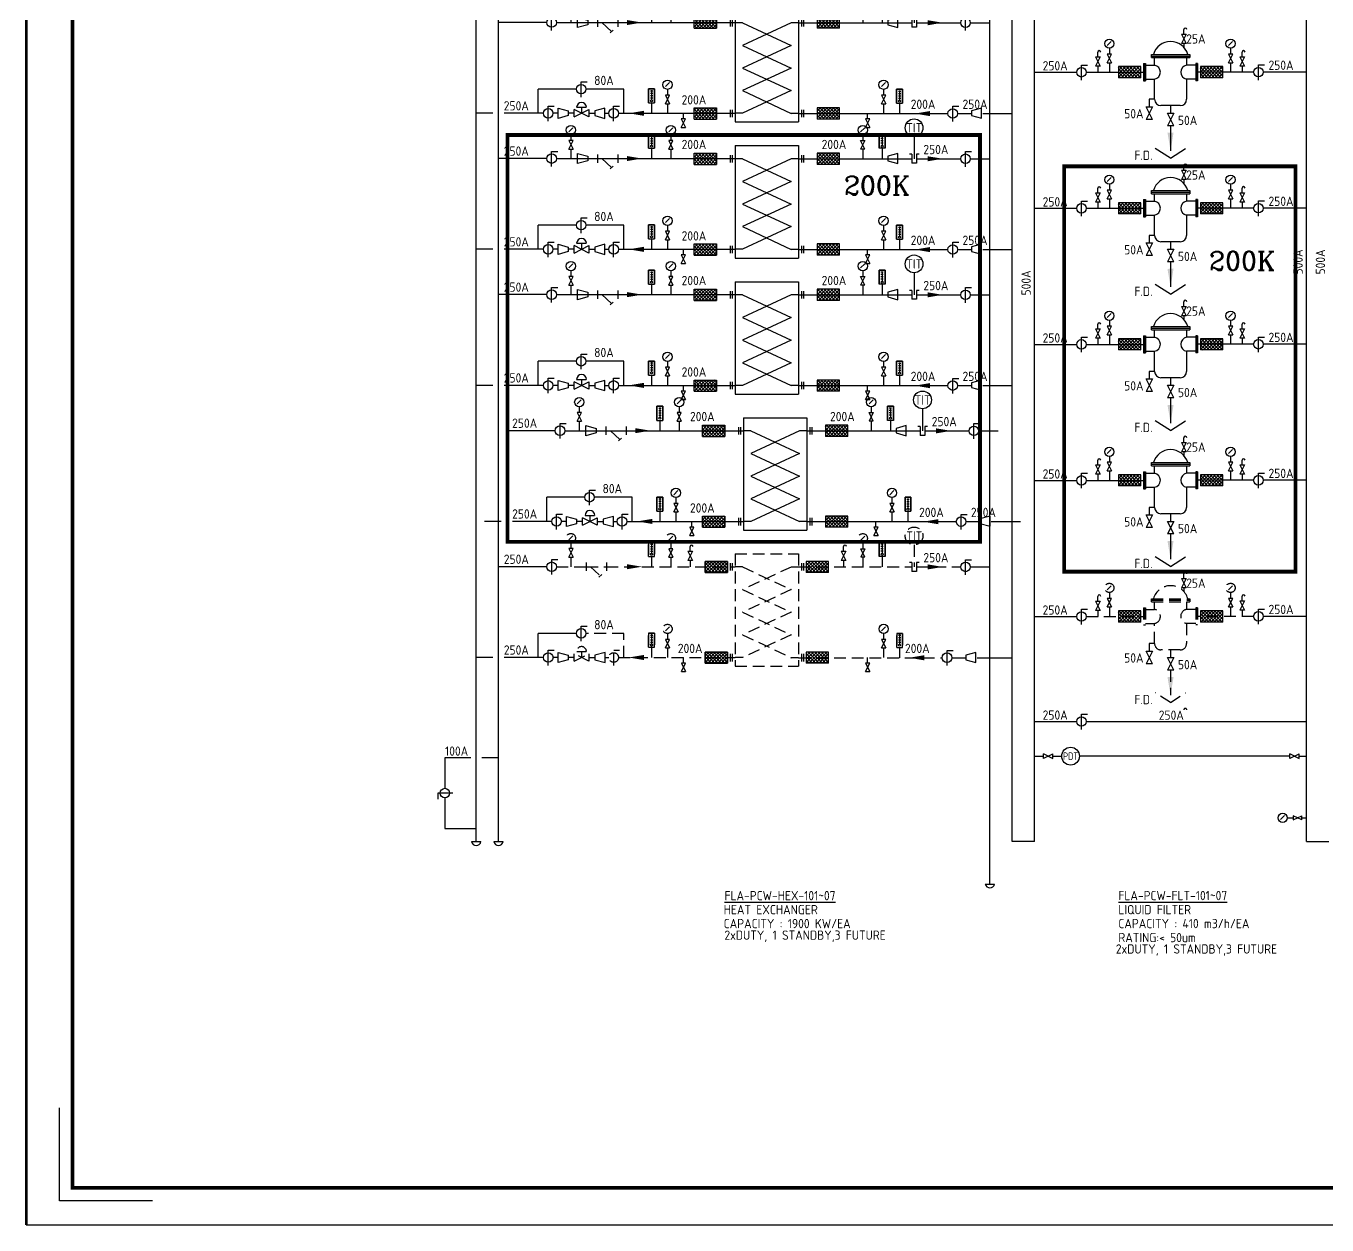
# Paper-space layout '00' of a CAD drawing. Header units: millimetres. Extents: x 22 to 862, y -5 to 589.
# Drawn here: x 21.5 to 371, y -5 to 317.1 of the extents above; entities that cross this region are included whole.
import ezdxf
from ezdxf.enums import TextEntityAlignment as Align

# ---------------------------------------------------------------- set-up
doc = ezdxf.new("R2010")
doc.units = ezdxf.units.MM
doc.header["$LTSCALE"] = 0.5
doc.linetypes.add('HIDDEN', pattern=[9.525, 6.35, -3.175])
doc.linetypes.add('PHANTOM', pattern=[2.5, 1.25, -0.25, 0.25, -0.25, 0.25, -0.25])
for name, color, linetype in [('FALTTR$0$A3', 7, 'Continuous'), ('U-CDA-EQ-P2', 9, 'Continuous'), ('U-CHW-R-PIPE', 202, 'Continuous'), ('U-CHW-S-PIPE', 152, 'Continuous'), ('U-EQPM', 22, 'Continuous'), ('U-EQPM-FUTURE', 8, 'HIDDEN'), ('U-EQPM-TXT', 4, 'Continuous'), ('U-PCW-PIPE-R', 211, 'Continuous'), ('U-PCW-PIPE-S', 132, 'Continuous'), ('U-PCW-TXT', 3, 'Continuous'), ('U-PCW-VALVE', 2, 'Continuous'), ('U-TITL-01', 1, 'Continuous')]:
    doc.layers.add(name, color=color, linetype=linetype)
doc.layers.add('FALTTR$0$G-ANNO-TTLB', color=7, linetype='Continuous', lineweight=70)
doc.styles.add('AA-TXT', font='isocp.shx', dxfattribs={"bigfont": 'chineset.shx'})
doc.styles.add('STDTEXT', font='complex.shx', dxfattribs={"bigfont": 'chineset.shx'})
pattern_1 = [(45, (-280.79, -237.737), (-22.4506, 22.4506), []), (135, (-280.79, -237.737), (-22.4506, -22.4506), [])]

# ---------------------------------------------------------------- blocks, each defined once
blk = doc.blocks.new('MA20D1')
at = {"linetype": 'ByBlock'}
for p, q in [((-0.5, -0.25), (-0.5, 0.25)), ((-0.5, -0.25), (0.5, 0.25)), ((0.5, -0.25), (-0.5, 0.25)), ((0.5, 0.25), (0.5, -0.25))]:
    blk.add_line(p, q, dxfattribs=at)
blk = doc.blocks.new('*U10')
for p, q in [((-25, -100), (-25, 100)), ((25, -100), (25, 100))]:
    blk.add_line(p, q)
blk = doc.blocks.new('*U9')
h = blk.add_hatch()
h.set_pattern_fill('ANSI37', color=256, scale=10, style=0)
h.paths.add_polyline_path([(-150, 75), (150, 75), (150, -75), (-150, -75)])
for p, q in [((-150, 75), (150, 75)), ((150, -75), (150, 75)), ((-150, -75), (150, -75))]:
    blk.add_line(p, q)
blk.add_lwpolyline([(-150, 75), (-150, -75)])
blk = doc.blocks.new('HX')
at = {"layer": 'U-CHW-R-PIPE'}
for p, q in [((26.9, 6.49), (16.66, 6.49)), ((16.66, 0), (16.66, 6.49)), ((39.63, 6.49), (29.47, 6.49)), ((39.63, 0), (39.63, 6.49)), ((4.48, 0), (0, 0)), ((18.05, 0), (7.48, 0)), ((21.97, 0), (20.61, 0)), ((26.3, 0), (24.69, 0)), ((30.25, 0), (31.86, 0)), ((34.58, 0), (35.62, 0)), ((38.19, 0), (69.52, 0))]:
    blk.add_line(p, q, dxfattribs=at)
blk.add_solid([(45.04, -0.68), (45.04, 0.68), (40.96, 0)], dxfattribs=at)
at = {"layer": 'U-CHW-S-PIPE'}
for p, q in [((18.97, 24.38), (5.99, 24.38)), ((21.54, 24.38), (32.59, 24.38)), ((38.02, 24.38), (69.52, 24.38))]:
    blk.add_line(p, q, dxfattribs=at)
blk.add_solid([(40.45, 23.7), (40.45, 25.06), (44.52, 24.38)], dxfattribs=at)
at = {"layer": 'U-EQPM'}
for p, q in [((69.52, 27.86), (69.52, -2.33)), ((69.52, 27.86), (86.58, 27.86)), ((86.58, 27.86), (86.58, -2.33)), ((71.48, 24.32), (69.52, 24.32)), ((71.48, 24.32), (84.61, 18.24)), ((84.61, 24.31), (71.48, 18.24)), ((86.58, 24.31), (84.61, 24.31)), ((84.61, 18.24), (71.48, 12.16)), ((71.48, 18.24), (84.61, 12.16)), ((84.61, 12.16), (71.48, 6.09)), ((71.48, 12.16), (84.61, 6.09)), ((84.61, 6.09), (71.48, 0)), ((71.48, 6.09), (84.61, -0.05)), ((71.48, 0), (69.52, 0)), ((69.52, -2.33), (86.58, -2.33)), ((86.58, -0.05), (84.61, -0.05))]:
    blk.add_line(p, q, dxfattribs=at)
at = {"layer": 'U-PCW-PIPE-R'}
for p, q in [((86.58, -0.05), (126.71, -0.05)), ((129.27, -0.05), (133.05, -0.05)), ((136.05, -0.05), (143.99, -0.05))]:
    blk.add_line(p, q, dxfattribs=at)
blk.add_solid([(121.89, -0.75), (121.89, 0.61), (117.82, -0.07)], dxfattribs=at)
at = {"layer": 'U-PCW-PIPE-S'}
for p, q in [((86.58, 24.33), (116.98, 24.33)), ((118.25, 24.33), (130.15, 24.33)), ((132.72, 24.33), (137.99, 24.33))]:
    blk.add_line(p, q, dxfattribs=at)
blk.add_solid([(121.26, 23.65), (121.26, 25), (125.33, 24.33)], dxfattribs=at)
at = {"layer": 'U-PCW-VALVE'}
for p, q in [((24.84, 31.57), (25.92, 32.65)), ((51.69, 31.55), (52.77, 32.63)), ((103.26, 31.55), (104.34, 32.63)), ((25.42, 30.81), (25.42, 29.24)), ((46.76, 30.41), (47.39, 30.41)), ((46.76, 30.41), (47.39, 30.41)), ((46.76, 29.78), (47.39, 29.78)), ((46.76, 29.78), (47.39, 29.78)), ((46.76, 29.16), (47.39, 29.16)), ((46.76, 29.16), (47.39, 29.16)), ((46.76, 28.53), (47.39, 28.53)), ((46.76, 28.53), (47.39, 28.53)), ((47.07, 30.59), (47.07, 28)), ((47.07, 30.59), (47.07, 28)), ((52.26, 30.79), (52.26, 29.22)), ((103.83, 30.79), (103.83, 29.22)), ((109.34, 30.41), (108.71, 30.41)), ((109.34, 30.41), (108.71, 30.41)), ((109.34, 29.78), (108.71, 29.78)), ((109.34, 29.78), (108.71, 29.78)), ((109.34, 29.16), (108.71, 29.16)), ((109.34, 29.16), (108.71, 29.16)), ((109.34, 28.53), (108.71, 28.53)), ((109.34, 28.53), (108.71, 28.53)), ((109.02, 30.59), (109.02, 28)), ((109.02, 30.59), (109.02, 28)), ((117.62, 30.25), (117.62, 24.33)), ((25.42, 26.94), (25.42, 24.38)), ((32.59, 25.49), (32.59, 23.27)), ((38.02, 25.49), (38.02, 23.27)), ((46.29, 27.15), (47.86, 27.15)), ((46.29, 27.15), (47.86, 27.15)), ((47.07, 27.15), (47.07, 24.36)), ((47.07, 27.15), (47.07, 24.36)), ((52.26, 26.92), (52.26, 24.36)), ((103.83, 26.92), (103.83, 24.36)), ((109.81, 27.15), (108.24, 27.15)), ((109.81, 27.15), (108.24, 27.15)), ((109.02, 27.15), (109.02, 24.36)), ((109.02, 27.15), (109.02, 24.36)), ((116.98, 25.53), (116.34, 25.53)), ((116.98, 25.53), (116.98, 23.12)), ((118.25, 25.53), (118.25, 23.12)), ((118.94, 25.53), (118.25, 25.53)), ((32.59, 24.38), (38.02, 24.38)), ((33.77, 24.38), (36.36, 21.98)), ((36.75, 22.34), (35.96, 21.61)), ((118.25, 23.12), (116.98, 23.12)), ((50.79, 7.19), (51.87, 8.27)), ((108.85, 7.19), (109.93, 8.27)), ((46.76, 6.04), (47.39, 6.04)), ((46.76, 6.04), (47.39, 6.04)), ((46.76, 5.41), (47.39, 5.41)), ((46.76, 5.41), (47.39, 5.41)), ((46.76, 4.78), (47.39, 4.78)), ((46.76, 4.78), (47.39, 4.78)), ((46.76, 4.16), (47.39, 4.16)), ((46.76, 4.16), (47.39, 4.16)), ((47.07, 6.22), (47.07, 3.63)), ((47.07, 6.22), (47.07, 3.63)), ((51.37, 6.43), (51.37, 4.86)), ((109.42, 6.43), (109.42, 4.86)), ((113.4, 5.98), (114.03, 5.98)), ((113.4, 5.98), (114.03, 5.98)), ((113.4, 5.35), (114.03, 5.35)), ((113.4, 5.35), (114.03, 5.35)), ((113.4, 4.72), (114.03, 4.72)), ((113.4, 4.72), (114.03, 4.72)), ((113.4, 4.09), (114.03, 4.09)), ((113.4, 4.09), (114.03, 4.09)), ((113.72, 6.16), (113.72, 3.57)), ((113.72, 6.16), (113.72, 3.57)), ((30.25, -0.99), (26.3, 0.99)), ((26.3, -0.99), (30.25, 0.99)), ((26.3, -0.99), (26.3, 0.99)), ((26.96, 1.62), (29.55, 1.62)), ((28.27, 1.62), (28.27, 0)), ((30.25, 0.99), (30.25, -0.99)), ((46.29, 2.78), (47.86, 2.78)), ((46.29, 2.78), (47.86, 2.78)), ((47.07, 2.78), (47.07, -0.01)), ((47.07, 2.78), (47.07, -0.01)), ((51.37, 2.56), (51.37, 0)), ((109.42, 2.56), (109.42, 0)), ((112.93, 2.72), (114.5, 2.72)), ((112.93, 2.72), (114.5, 2.72)), ((113.72, 2.72), (113.72, -0.07)), ((113.72, 2.72), (113.72, -0.07)), ((55.66, -1.51), (55.66, 0)), ((105.13, -1.51), (105.13, 0))]:
    blk.add_line(p, q, dxfattribs=at)
for points in [[(46.29, 30.92), (46.29, 27.15), (46.29, 30.92), (47.86, 30.92), (47.86, 27.15), (47.86, 30.92)], [(109.81, 30.92), (109.81, 27.15), (109.81, 30.92), (108.24, 30.92), (108.24, 27.15), (108.24, 30.92)], [(46.29, 6.55), (46.29, 2.78), (46.29, 6.55), (47.86, 6.55), (47.86, 2.78), (47.86, 6.55)], [(112.93, 6.49), (112.93, 2.72), (112.93, 6.49), (114.5, 6.49), (114.5, 2.72), (114.5, 6.49)]]:
    blk.add_lwpolyline(points, close=True, dxfattribs=at)
for points in [[(20.25, 22.25), (20.25, 26.32), (21.87, 26.32)], [(29.94, 25), (29.94, 23.76), (27.22, 23.02), (27.22, 25.74), (29.94, 25)], [(110.56, 25), (110.56, 23.76), (113.28, 23.02), (113.28, 25.74), (110.56, 25)], [(131.43, 22.2), (131.43, 26.27), (133.05, 26.27)], [(28.18, 4.36), (28.18, 8.43), (29.8, 8.43)], [(19.33, -2.13), (19.33, 1.94), (20.94, 1.94)], [(24.69, 0.62), (24.69, -0.62), (21.97, -1.36), (21.97, 1.36), (24.69, 0.62)], [(31.86, 0.62), (31.86, -0.62), (34.58, -1.36), (34.58, 1.36), (31.86, 0.62)], [(36.9, -2.13), (36.9, 1.94), (38.52, 1.94)], [(127.99, -2.18), (127.99, 1.89), (129.61, 1.89)], [(133.05, 0.69), (133.05, -0.56), (135.77, -1.29), (135.77, 1.42), (133.05, 0.69)]]:
    blk.add_lwpolyline(points, dxfattribs=at)
for centre, radius in [((117.62, 32.64), 2.39), ((25.42, 32.05), 1.24), ((52.26, 32.04), 1.24), ((103.83, 32.04), 1.24), ((47.07, 27.72), 0.279), ((47.07, 27.72), 0.279), ((109.02, 27.72), 0.279), ((109.02, 27.72), 0.279), ((20.25, 24.38), 1.28), ((131.43, 24.33), 1.28), ((28.18, 6.49), 1.28), ((51.37, 7.67), 1.24), ((109.42, 7.67), 1.24), ((47.07, 3.35), 0.279), ((47.07, 3.35), 0.279), ((113.72, 3.29), 0.279), ((113.72, 3.29), 0.279), ((19.33, 0), 1.28), ((36.9, 0), 1.28), ((127.99, -0.05), 1.28)]:
    blk.add_circle(centre, radius, dxfattribs=at)
blk.add_arc((28.27, 1.62), 1.31, 0, 180, dxfattribs=at)
for name, p, xscale, yscale, zscale, rotation in [('MA20D1', (25.42, 28.09), -2.298500557093239, 2.298500557093234, 2.298500557093278, 269.9999961757555), ('MA20D1', (52.26, 28.07), -2.298500557093239, 2.298500557093234, 2.298500557093278, 269.9999961757555), ('MA20D1', (103.83, 28.07), 2.298500557093239, 2.298500557093239, 2.298500557093239, 90.00000382424446), ('*U9', (61.52, 24.33), -0.02, 0.02, 0.02, 180), ('*U10', (68.45, 24.33), 0.01, 0.01, 0.01, 180), ('*U10', (87.64, 24.33), 0.01, 0.01, 0.01, 180), ('*U9', (94.57, 24.33), 0.02, 0.02, 0.02, 180), ('MA20D1', (51.37, 3.71), -2.298500557093239, 2.298500557093234, 2.298500557093278, 269.9999961757555), ('MA20D1', (109.42, 3.71), -2.298500557093239, 2.298500557093234, 2.298500557093278, 269.9999961757555), ('*U9', (61.52, -0.05), -0.02, 0.02, 0.02, 180), ('*U10', (68.45, -0.05), 0.01, 0.01, 0.01, 180), ('*U10', (87.64, -0.05), 0.01, 0.01, 0.01, 180), ('*U9', (94.57, -0.05), 0.02, 0.02, 0.02, 180), ('MA20D1', (55.66, -2.66), -2.298500557093239, 2.298500557093234, 2.298500557093278, 269.9999961757555), ('MA20D1', (105.13, -2.66), -2.298500557093239, 2.298500557093234, 2.298500557093278, 269.9999961757555)]:
    blk.add_blockref(name, p, dxfattribs=dict(at, xscale=xscale, yscale=yscale, zscale=zscale, rotation=rotation))
at = {"layer": 'U-PCW-TXT', "style": 'AA-TXT'}
for s, p in [('200A', (58.48, 28.17)), ('200A', (96.1, 28.17)), ('250A', (123.47, 26.81)), ('250A', (10.75, 26.39)), ('80A', (34.3, 8.83)), ('200A', (58.48, 3.61)), ('200A', (120.03, 2.43)), ('250A', (133.99, 2.43)), ('250A', (10.75, 2.01))]:
    blk.add_text(s, height=2.5, dxfattribs=at).set_placement(p, align=Align.MIDDLE)
at = {"layer": 'U-PCW-VALVE', "style": 'AA-TXT'}
blk.add_text('TIT', height=2.5, dxfattribs=at).set_placement((117.66, 32.64), align=Align.MIDDLE)
blk = doc.blocks.new('A$C6C064B95')
at = {"layer": 'U-PCW-VALVE'}
for p, q in [((-0.73, 4.86), (0.73, 4.86)), ((0.73, 4.86), (-0.73, 1.93)), ((-0.73, 4.86), (0.73, 1.93)), ((0, 4.86), (0, 6.32)), ((0.73, 1.93), (-0.73, 1.93)), ((0, 1.93), (0, 0))]:
    blk.add_line(p, q, dxfattribs=at)
blk.add_arc((0.46, 6.32), 0.458, 0, 180, dxfattribs=at)
blk = doc.blocks.new('FILTER')
at = {"layer": 'U-EQPM'}
for p, q in [((-41.68, 4.75), (-31.37, 4.75)), ((-41.68, 3.9), (-41.68, 4.75)), ((-41.68, 4.33), (-31.37, 4.33)), ((-41.68, 3.9), (-31.37, 3.9)), ((-40.83, 1.88), (-40.83, 3.9)), ((-32.23, 3.9), (-32.23, 1.88)), ((-31.37, 4.75), (-31.37, 3.9)), ((-43.79, 2.3), (-43.79, -2.3)), ((-43.79, 2.3), (-43.28, 2.3)), ((-43.53, 2.3), (-43.53, -2.3)), ((-43.28, 2.3), (-43.28, -2.3)), ((-43.28, 1.88), (-40.83, 1.88)), ((-29.78, 1.88), (-32.23, 1.88)), ((-29.78, 2.3), (-29.78, -2.3)), ((-29.26, 2.3), (-29.78, 2.3)), ((-29.52, 2.3), (-29.52, -2.3)), ((-29.26, 2.3), (-29.26, -2.3)), ((-43.79, -2.3), (-43.28, -2.3)), ((-43.28, -1.88), (-40.83, -1.88)), ((-40.83, -7.29), (-40.83, -1.88)), ((-29.78, -1.88), (-32.23, -1.88)), ((-32.23, -1.88), (-32.23, -7.29)), ((-29.26, -2.3), (-29.78, -2.3)), ((-40.83, -7.29), (-42.24, -7.29)), ((-42.24, -7.29), (-42.24, -9.32)), ((-33.94, -9), (-39.12, -9)), ((-36.53, -9), (-36.53, -11.03)), ((-36.53, -14.42), (-36.53, -21.16)), ((-36.59, -23.12), (-40.66, -20.53)), ((-36.59, -23.12), (-32.52, -20.53))]:
    blk.add_line(p, q, dxfattribs=at)
for centre, radius, start, end in [((-36.53, 3.41), 4.82, 16.2356, 163.7644), ((-41.17, 0), 1.91, 280.347, 79.653), ((-31.89, 0), 1.91, 100.347, 259.653), ((-39.12, -7.29), 1.71, 180, 270), ((-33.94, -7.29), 1.71, 270, 0)]:
    blk.add_arc(centre, radius, start, end, dxfattribs=at)
blk.add_solid([(-37.36, -16.29), (-35.73, -16.28), (-36.53, -21.16)], dxfattribs=at)
at = {"layer": 'U-PCW-PIPE-R'}
for p, q in [((-14.21, 0), (-29.26, 0)), ((0, 0), (-11.65, 0)), ((-73.06, -0.03), (-61.76, -0.03)), ((-59.19, -0.03), (-43.79, -0.03))]:
    blk.add_line(p, q, dxfattribs=at)
at = {"layer": 'U-PCW-VALVE'}
for p, q in [((-32.96, 10.18), (-32.96, 11.43)), ((-53.56, 7.16), (-52.48, 8.24)), ((-33.59, 10.18), (-32.33, 10.18)), ((-32.33, 10.18), (-33.59, 7.67)), ((-33.59, 10.18), (-32.33, 7.67)), ((-32.33, 7.67), (-33.59, 7.67)), ((-32.96, 7.67), (-32.96, 6.65)), ((-20.99, 7.16), (-19.91, 8.24)), ((-52.98, 6.4), (-52.98, 4.83)), ((-20.42, 6.4), (-20.42, 4.83)), ((-52.98, 2.53), (-52.98, -0.03)), ((-20.42, 2.53), (-20.42, -0.03))]:
    blk.add_line(p, q, dxfattribs=at)
for points in [[(-60.47, -2.15), (-60.47, 1.91), (-58.86, 1.91)], [(-12.93, -2.13), (-12.93, 1.94), (-11.31, 1.94)]]:
    blk.add_lwpolyline(points, dxfattribs=at)
for centre, radius in [((-52.98, 7.65), 1.24), ((-20.42, 7.65), 1.24), ((-60.47, -0.03), 1.28), ((-12.93, 0), 1.28)]:
    blk.add_circle(centre, radius, dxfattribs=at)
blk.add_arc((-32.57, 11.43), 0.391, 0, 180, dxfattribs=at)
at = {"layer": 'U-EQPM', "xscale": 3.387851999999964, "yscale": 3.387851999999964, "zscale": 3.387851999999964, "rotation": 90.0000038242419}
for p in [(-42.24, -11.01), (-36.53, -12.72)]:
    blk.add_blockref('MA20D1', p, dxfattribs=at)
at = {"layer": 'U-PCW-VALVE'}
for name, p, xscale, yscale, zscale, rotation in [('MA20D1', (-52.98, 3.68), -2.298500557093239, 2.298500557093234, 2.298500557093278, 269.9999961757555), ('MA20D1', (-20.42, 3.68), -2.298500557093239, 2.298500557093234, 2.298500557093278, 269.9999961757555), ('*U9', (-47.56, -0.03), 0.02, 0.02, 0.02, 180), ('*U9', (-25.49, -0.03), 0.02, 0.02, 0.02, 180)]:
    blk.add_blockref(name, p, dxfattribs=dict(at, xscale=xscale, yscale=yscale, zscale=zscale, rotation=rotation))
at = {"layer": 'U-TITL-01', "xscale": 0.8550000000000182, "yscale": 0.8550000000000182, "zscale": 0.8550000000000182}
for p in [(-56.09, -0.03), (-17.31, -0.01)]:
    blk.add_blockref('A$C6C064B95', p, dxfattribs=at)
at = {"layer": 'U-EQPM', "style": 'AA-TXT'}
for p in [(-48.99, -12.42), (-34.55, -14.21)]:
    blk.add_text('50A', height=2.5, dxfattribs=at).set_placement(p)
at = {"layer": 'U-PCW-TXT', "style": 'AA-TXT'}
for s, p in [('25A', (-32.33, 7.67)), ('250A', (-70.9, 0.45)), ('250A', (-10.22, 0.61)), ('F.D.', (-46.25, -23.59))]:
    blk.add_text(s, height=2.5, dxfattribs=at).set_placement(p)
blk = doc.blocks.new('HX-SPARE')
h = blk.add_hatch()
h.set_pattern_fill('ANSI37', color=8, scale=0.2, angle=180, style=0)
h.set_pattern_definition([(225, (-79.52246, 24.3795), (0.44901, -0.44901), []), (315, (-79.52246, 24.3795), (0.44901, 0.44901), [])])
h.paths.add_polyline_path([(-76.52, 22.88), (-82.52, 22.88), (-82.52, 25.88), (-76.52, 25.88)])
h = blk.add_hatch()
h.set_pattern_fill('ANSI37', color=256, scale=10, style=0)
h.set_pattern_definition(pattern_1)
h.paths.add_polyline_path([(-82.52, 22.88), (-76.52, 22.88), (-76.52, 25.88), (-82.52, 25.88)])
h = blk.add_hatch()
h.set_pattern_fill('ANSI37', color=8, scale=0.2, angle=180, style=0)
h.set_pattern_definition([(225, (-52.3657, 24.3795), (0.44901, -0.44901), []), (315, (-52.3657, 24.3795), (0.44901, 0.44901), [])])
h.paths.add_polyline_path([(-49.37, 22.88), (-55.37, 22.88), (-55.37, 25.88), (-49.37, 25.88)])
h = blk.add_hatch()
h.set_pattern_fill('ANSI37', color=8, scale=0.2, angle=180, style=0)
h.set_pattern_definition([(225, (-79.52246, 5e-13), (0.44901, -0.44901), []), (315, (-79.52246, 5e-13), (0.44901, 0.44901), [])])
h.paths.add_polyline_path([(-76.52, -1.5), (-82.52, -1.5), (-82.52, 1.5), (-76.52, 1.5)])
h = blk.add_hatch()
h.set_pattern_fill('ANSI37', color=256, scale=10, style=0)
h.set_pattern_definition(pattern_1)
h.paths.add_polyline_path([(-82.52, -1.5), (-76.52, -1.5), (-76.52, 1.5), (-82.52, 1.5)])
h = blk.add_hatch()
h.set_pattern_fill('ANSI37', color=8, scale=0.2, angle=180, style=0)
h.set_pattern_definition([(225, (-52.3657, 5e-13), (0.44901, -0.44901), []), (315, (-52.3657, 5e-13), (0.44901, 0.44901), [])])
h.paths.add_polyline_path([(-49.37, -1.5), (-55.37, -1.5), (-55.37, 1.5), (-49.37, 1.5)])
at = {"color": 8, "linetype": 'ByBlock'}
for p, q in [((-118, 29.29), (-119.15, 29.29)), ((-119.15, 26.99), (-118, 29.29)), ((-119.15, 29.29), (-118, 26.99)), ((-91.16, 29.27), (-92.3, 29.27)), ((-92.3, 26.97), (-91.16, 29.27)), ((-92.3, 29.27), (-91.16, 26.97)), ((-40.73, 29.27), (-39.58, 29.27)), ((-39.58, 26.97), (-40.73, 29.27)), ((-39.58, 29.27), (-40.73, 26.97)), ((-119.15, 26.99), (-118, 26.99)), ((-92.3, 26.97), (-91.16, 26.97)), ((-39.58, 26.97), (-40.73, 26.97)), ((-92.05, 4.91), (-93.2, 4.91)), ((-93.2, 2.61), (-92.05, 4.91)), ((-93.2, 4.91), (-92.05, 2.61)), ((-33.99, 4.91), (-35.14, 4.91)), ((-35.14, 2.61), (-33.99, 4.91)), ((-35.14, 4.91), (-33.99, 2.61)), ((-93.2, 2.61), (-92.05, 2.61)), ((-35.14, 2.61), (-33.99, 2.61)), ((-87.76, -1.45), (-88.91, -1.45)), ((-88.91, -3.75), (-87.76, -1.45)), ((-88.91, -1.45), (-87.76, -3.75)), ((-38.28, -1.45), (-39.43, -1.45)), ((-39.43, -3.75), (-38.28, -1.45)), ((-39.43, -1.45), (-38.28, -3.75)), ((-88.91, -3.75), (-87.76, -3.75)), ((-39.43, -3.75), (-38.28, -3.75))]:
    blk.add_line(p, q, dxfattribs=at)
at = {"color": 8}
for p, q in [((-76.52, 25.88), (-82.52, 25.88)), ((-82.52, 25.88), (-82.52, 22.88)), ((-82.52, 25.88), (-76.52, 25.88)), ((-76.52, 25.88), (-76.52, 22.88)), ((-75.79, 25.38), (-75.79, 23.38)), ((-75.29, 25.38), (-75.29, 23.38)), ((-56.6, 25.38), (-56.6, 23.38)), ((-56.1, 25.38), (-56.1, 23.38)), ((-49.37, 25.88), (-55.37, 25.88)), ((-55.37, 25.88), (-55.37, 22.88)), ((-76.52, 22.88), (-82.52, 22.88)), ((-82.52, 22.88), (-76.52, 22.88)), ((-49.37, 22.88), (-55.37, 22.88)), ((-76.52, 1.5), (-82.52, 1.5)), ((-82.52, 1.5), (-82.52, -1.5)), ((-82.52, 1.5), (-76.52, 1.5)), ((-76.52, 1.5), (-76.52, -1.5)), ((-75.79, 1), (-75.79, -1)), ((-75.29, 1), (-75.29, -1)), ((-56.6, 1), (-56.6, -1)), ((-56.1, 1), (-56.1, -1)), ((-49.37, 1.5), (-55.37, 1.5)), ((-55.37, 1.5), (-55.37, -1.5)), ((-76.52, -1.5), (-82.52, -1.5)), ((-82.52, -1.5), (-76.52, -1.5)), ((-49.37, -1.5), (-55.37, -1.5))]:
    blk.add_line(p, q, dxfattribs=at)
for points in [[(-82.52, 22.88), (-82.52, 25.88)], [(-76.52, 22.88), (-76.52, 25.88)], [(-49.37, 22.88), (-49.37, 25.88)], [(-82.52, -1.5), (-82.52, 1.5)], [(-76.52, -1.5), (-76.52, 1.5)], [(-49.37, -1.5), (-49.37, 1.5)]]:
    blk.add_lwpolyline(points, dxfattribs=at)
at = {"layer": 'U-CHW-R-PIPE', "color": 8}
for p in [(-117.09, 6.54), (-127.33, 0.05)]:
    blk.add_line(p, (-127.33, 6.54), dxfattribs=at)
at = {"layer": 'U-CHW-R-PIPE'}
for p, q in [((-139.51, 0.05), (-143.99, 0.05)), ((-125.94, 0.05), (-136.51, 0.05))]:
    blk.add_line(p, q, dxfattribs=at)
at = {"layer": 'U-CHW-S-PIPE'}
blk.add_line((-125.02, 24.43), (-138.01, 24.43), dxfattribs=at)
at = {"layer": 'U-EQPM-FUTURE', "color": 15}
for p, q in [((-119.15, 31.62), (-118.07, 32.7)), ((-92.3, 31.6), (-91.23, 32.68)), ((-40.73, 31.6), (-39.65, 32.68)), ((-97.7, 30.97), (-96.13, 30.97)), ((-96.13, 30.97), (-97.7, 30.97))]:
    blk.add_line(p, q, dxfattribs=at)
at = {"layer": 'U-EQPM-FUTURE', "color": 8}
for p, q in [((-118.58, 30.86), (-118.58, 29.29)), ((-97.7, 30.97), (-97.7, 27.2)), ((-97.7, 27.2), (-97.7, 30.97)), ((-97.23, 30.47), (-96.6, 30.47)), ((-97.23, 30.47), (-96.6, 30.47)), ((-97.23, 29.84), (-96.6, 29.84)), ((-97.23, 29.84), (-96.6, 29.84)), ((-97.23, 29.21), (-96.6, 29.21)), ((-97.23, 29.21), (-96.6, 29.21)), ((-97.23, 28.58), (-96.6, 28.58)), ((-97.23, 28.58), (-96.6, 28.58)), ((-96.92, 30.65), (-96.92, 28.06)), ((-96.92, 30.65), (-96.92, 28.06)), ((-96.13, 30.97), (-96.13, 27.2)), ((-96.13, 27.2), (-96.13, 30.97)), ((-91.73, 30.85), (-91.73, 29.27)), ((-26.38, 30.3), (-26.38, 24.38)), ((-118.58, 26.99), (-118.58, 24.43)), ((-114.46, 25.54), (-114.46, 23.32)), ((-109.03, 25.54), (-109.03, 23.32)), ((-97.7, 27.2), (-96.13, 27.2)), ((-97.7, 27.2), (-96.13, 27.2)), ((-96.92, 27.2), (-96.92, 24.41)), ((-96.92, 27.2), (-96.92, 24.41)), ((-91.73, 26.97), (-91.73, 24.41)), ((-74.48, 27.91), (-74.48, -2.28)), ((-74.48, 27.91), (-57.41, 27.91)), ((-57.41, 27.91), (-57.41, -2.28)), ((-27.01, 25.58), (-27.65, 25.58)), ((-27.01, 25.58), (-27.01, 23.18)), ((-25.74, 25.58), (-25.74, 23.18)), ((-25.06, 25.58), (-25.74, 25.58)), ((-122.45, 24.43), (-114.46, 24.43)), ((-114.46, 24.43), (-109.03, 24.43)), ((-113.28, 24.43), (-110.69, 22.03)), ((-110.3, 22.39), (-111.09, 21.66)), ((-109.03, 24.43), (-74.48, 24.43)), ((-72.51, 24.37), (-74.48, 24.37)), ((-72.51, 24.37), (-59.38, 18.29)), ((-59.38, 24.36), (-72.51, 18.29)), ((-57.41, 24.36), (-59.38, 24.36)), ((-57.41, 24.38), (-27.01, 24.38)), ((-25.74, 23.18), (-27.01, 23.18)), ((-25.74, 24.38), (-13.84, 24.38)), ((-59.38, 18.29), (-72.51, 12.22)), ((-72.51, 18.29), (-59.38, 12.22)), ((-59.38, 12.22), (-72.51, 6.15)), ((-72.51, 12.22), (-59.38, 6.15)), ((-93.2, 7.24), (-92.12, 8.32)), ((-104.36, 6.54), (-114.53, 6.54)), ((-104.36, 0.05), (-104.36, 6.54)), ((-97.7, 6.6), (-97.7, 2.83)), ((-97.7, 2.83), (-97.7, 6.6)), ((-97.7, 6.6), (-96.13, 6.6)), ((-96.13, 6.6), (-97.7, 6.6)), ((-97.23, 6.09), (-96.6, 6.09)), ((-97.23, 6.09), (-96.6, 6.09)), ((-97.23, 5.47), (-96.6, 5.47)), ((-97.23, 5.47), (-96.6, 5.47)), ((-97.23, 4.84), (-96.6, 4.84)), ((-97.23, 4.84), (-96.6, 4.84)), ((-97.23, 4.21), (-96.6, 4.21)), ((-97.23, 4.21), (-96.6, 4.21)), ((-96.92, 6.28), (-96.92, 3.69)), ((-96.92, 6.28), (-96.92, 3.69)), ((-96.13, 6.6), (-96.13, 2.83)), ((-96.13, 2.83), (-96.13, 6.6)), ((-92.63, 6.48), (-92.63, 4.91)), ((-59.38, 6.15), (-72.51, 0.06)), ((-72.51, 6.15), (-59.38, 0)), ((-31.06, 6.54), (-31.06, 2.77)), ((-31.06, 2.77), (-31.06, 6.54)), ((-31.06, 6.54), (-29.49, 6.54)), ((-29.49, 6.54), (-31.06, 6.54)), ((-30.59, 6.03), (-29.96, 6.03)), ((-30.59, 6.03), (-29.96, 6.03)), ((-30.59, 5.4), (-29.96, 5.4)), ((-30.59, 5.4), (-29.96, 5.4)), ((-30.59, 4.78), (-29.96, 4.78)), ((-30.59, 4.78), (-29.96, 4.78)), ((-30.59, 4.15), (-29.96, 4.15)), ((-30.59, 4.15), (-29.96, 4.15)), ((-29.49, 6.54), (-29.49, 2.77)), ((-29.49, 2.77), (-29.49, 6.54)), ((-122.02, 0.05), (-123.38, 0.05)), ((-122.02, -1.3), (-122.02, 1.41)), ((-122.02, 1.41), (-119.31, 0.68)), ((-119.31, 0.68), (-119.31, -0.57)), ((-117.7, 0.05), (-119.31, 0.05)), ((-113.74, -0.94), (-117.7, 1.04)), ((-117.7, -0.94), (-113.74, 1.04)), ((-117.7, -0.94), (-117.7, 1.04)), ((-117.03, 1.67), (-114.44, 1.67)), ((-115.72, 1.67), (-115.72, 0.05)), ((-113.74, 1.04), (-113.74, -0.94)), ((-113.74, 0.05), (-112.13, 0.05)), ((-109.41, 1.41), (-112.13, 0.68)), ((-112.13, 0.68), (-112.13, -0.57)), ((-109.41, -1.3), (-109.41, 1.41)), ((-109.41, 0.05), (-108.37, 0.05)), ((-107.09, -2.07), (-107.09, 1.99)), ((-107.09, 1.99), (-105.48, 1.99)), ((-105.81, 0.05), (-74.48, 0.05)), ((-97.7, 2.83), (-96.13, 2.83)), ((-97.7, 2.83), (-96.13, 2.83)), ((-96.92, 2.83), (-96.92, 0.04)), ((-96.92, 2.83), (-96.92, 0.04)), ((-92.63, 2.61), (-92.63, 0.05)), ((-88.33, -1.45), (-88.33, 0.05)), ((-72.51, 0.06), (-74.48, 0.06)), ((-57.41, 0), (-59.38, 0)), ((-57.41, 0), (-18.82, 0)), ((-31.06, 2.77), (-29.49, 2.77)), ((-31.06, 2.77), (-29.49, 2.77)), ((-119.31, -0.57), (-122.02, -1.3)), ((-112.13, -0.57), (-109.41, -1.3)), ((-74.48, -2.28), (-57.41, -2.28))]:
    blk.add_line(p, q, dxfattribs=at)
for centre, radius in [((-26.38, 32.7), 2.39), ((-96.92, 27.78), 0.279), ((-96.92, 27.78), 0.279), ((-92.63, 7.73), 1.24), ((-96.92, 3.41), 0.279), ((-96.92, 3.41), 0.279), ((-107.09, 0.05), 1.28)]:
    blk.add_circle(centre, radius, dxfattribs=at)
at = {"layer": 'U-EQPM-FUTURE', "color": 15}
for centre in [(-118.58, 32.11), (-91.73, 32.09), (-40.16, 32.09)]:
    blk.add_circle(centre, 1.24, dxfattribs=at)
at = {"layer": 'U-EQPM-FUTURE', "color": 8}
blk.add_arc((-115.73, 1.67), 1.31, 0, 180, dxfattribs=at)
for points in [[(-103.55, 23.75), (-103.55, 25.11), (-99.47, 24.43)], [(-22.73, 23.7), (-22.73, 25.06), (-18.66, 24.38)], [(-98.96, -0.63), (-98.96, 0.73), (-103.03, 0.05)], [(-23.65, -0.7), (-23.65, 0.66), (-27.72, -0.02)]]:
    blk.add_solid(points, dxfattribs=at)
at = {"layer": 'U-PCW-PIPE-R'}
for p, q in [((-16.26, 0), (-12.48, 0)), ((-9.77, 1.41), (-12.48, 0.68)), ((-12.48, 0.68), (-12.48, -0.57)), ((-9.77, -1.3), (-9.77, 1.41)), ((-9.48, 0), (0, 0)), ((-12.48, -0.57), (-9.77, -1.3))]:
    blk.add_line(p, q, dxfattribs=at)
at = {"layer": 'U-PCW-PIPE-S'}
blk.add_line((-11.28, 24.38), (-6, 24.38), dxfattribs=at)
at = {"layer": 'U-PCW-VALVE', "color": 8}
for p, q in [((-87.17, 28.58), (-85.92, 28.58)), ((-85.92, 28.58), (-87.17, 26.08)), ((-87.17, 28.58), (-85.92, 26.08)), ((-86.54, 28.58), (-86.54, 29.84)), ((-45.97, 28.58), (-44.72, 28.58)), ((-44.72, 28.58), (-45.97, 26.08)), ((-45.97, 28.58), (-44.72, 26.08)), ((-45.35, 28.58), (-45.35, 29.84)), ((-40.16, 30.85), (-40.16, 29.27)), ((-35.76, 30.97), (-35.76, 27.2)), ((-35.76, 27.2), (-35.76, 30.97)), ((-34.66, 30.47), (-35.29, 30.47)), ((-34.66, 30.47), (-35.29, 30.47)), ((-34.66, 29.84), (-35.29, 29.84)), ((-34.66, 29.84), (-35.29, 29.84)), ((-34.66, 29.21), (-35.29, 29.21)), ((-34.66, 29.21), (-35.29, 29.21)), ((-34.66, 28.58), (-35.29, 28.58)), ((-34.66, 28.58), (-35.29, 28.58)), ((-34.97, 30.65), (-34.97, 28.06)), ((-34.97, 30.65), (-34.97, 28.06)), ((-34.19, 30.97), (-34.19, 27.2)), ((-34.19, 27.2), (-34.19, 30.97)), ((-85.92, 26.08), (-87.17, 26.08)), ((-86.54, 26.08), (-86.54, 24.43)), ((-44.72, 26.08), (-45.97, 26.08)), ((-45.35, 26.08), (-45.35, 24.43)), ((-40.16, 26.97), (-40.16, 24.41)), ((-34.19, 27.2), (-35.76, 27.2)), ((-34.19, 27.2), (-35.76, 27.2)), ((-34.97, 27.2), (-34.97, 24.41)), ((-34.97, 27.2), (-34.97, 24.41)), ((-115.81, 4.42), (-115.81, 8.48)), ((-115.81, 8.48), (-114.2, 8.48)), ((-35.14, 7.24), (-34.06, 8.32)), ((-34.57, 6.48), (-34.57, 4.91)), ((-30.28, 6.21), (-30.28, 3.62)), ((-30.28, 6.21), (-30.28, 3.62)), ((-38.86, -1.45), (-38.86, 0.05)), ((-34.57, 2.61), (-34.57, 0.05)), ((-30.28, 2.77), (-30.28, -0.02)), ((-30.28, 2.77), (-30.28, -0.02))]:
    blk.add_line(p, q, dxfattribs=at)
at = {"layer": 'U-PCW-VALVE', "color": 15}
for p, q in [((-34.19, 30.97), (-35.76, 30.97)), ((-35.76, 30.97), (-34.19, 30.97))]:
    blk.add_line(p, q, dxfattribs=at)
at = {"layer": 'U-PCW-VALVE'}
for points in [[(-123.74, 22.31), (-123.74, 26.37), (-122.12, 26.37)], [(-12.56, 22.25), (-12.56, 26.32), (-10.95, 26.32)], [(-124.66, -2.07), (-124.66, 1.99), (-123.05, 1.99)], [(-17.54, -2.13), (-17.54, 1.94), (-15.93, 1.94)]]:
    blk.add_lwpolyline(points, dxfattribs=at)
at = {"layer": 'U-PCW-VALVE', "color": 8}
for centre, radius in [((-34.97, 27.78), 0.279), ((-34.97, 27.78), 0.279), ((-115.81, 6.54), 1.28), ((-34.57, 7.73), 1.24), ((-30.28, 3.34), 0.279), ((-30.28, 3.34), 0.279)]:
    blk.add_circle(centre, radius, dxfattribs=at)
at = {"layer": 'U-PCW-VALVE'}
for centre in [(-123.74, 24.43), (-12.56, 24.38), (-124.66, 0.05), (-17.54, 0)]:
    blk.add_circle(centre, 1.28, dxfattribs=at)
at = {"layer": 'U-PCW-VALVE', "color": 8}
for centre in [(-86.15, 29.84), (-44.95, 29.84)]:
    blk.add_arc(centre, 0.391, 0, 180, dxfattribs=at)
at = {"layer": 'U-EQPM-FUTURE', "color": 15, "style": 'AA-TXT'}
blk.add_text('TIT', height=2.5, dxfattribs=at).set_placement((-26.33, 32.7), align=Align.MIDDLE)
at = {"layer": 'U-EQPM-FUTURE', "color": 8, "style": 'AA-TXT'}
for s, p in [('250A', (-20.52, 26.87)), ('80A', (-109.69, 8.88)), ('200A', (-86.54, 2.49)), ('200A', (-25.51, 2.49))]:
    blk.add_text(s, height=2.5, dxfattribs=at).set_placement(p, align=Align.MIDDLE)
at = {"layer": 'U-PCW-TXT', "style": 'AA-TXT'}
for p in [(-133.24, 26.44), (-133.24, 2.06)]:
    blk.add_text('250A', height=2.5, dxfattribs=at).set_placement(p, align=Align.MIDDLE)
blk = doc.blocks.new('FILTER-SPARE')
h = blk.add_hatch()
h.set_pattern_fill('ANSI37', color=8, scale=0.2, angle=180, style=0)
h.set_pattern_definition([(225, (-47.5591, -0.0271), (0.44901, -0.44901), []), (315, (-47.5591, -0.0271), (0.44901, 0.44901), [])])
h.paths.add_polyline_path([(-44.56, -1.53), (-50.56, -1.53), (-50.56, 1.47), (-44.56, 1.47)])
h = blk.add_hatch()
h.set_pattern_fill('ANSI37', color=8, scale=0.2, angle=180, style=0)
h.set_pattern_definition([(225, (-25.49316, -0.0271), (0.44901, -0.44901), []), (315, (-25.49316, -0.0271), (0.44901, 0.44901), [])])
h.paths.add_polyline_path([(-22.49, -1.53), (-28.49, -1.53), (-28.49, 1.47), (-22.49, 1.47)])
at = {"color": 8, "linetype": 'ByBlock'}
for p, q in [((-52.41, 4.83), (-53.56, 4.83)), ((-53.56, 2.53), (-52.41, 4.83)), ((-53.56, 4.83), (-52.41, 2.53)), ((-19.84, 4.83), (-20.99, 4.83)), ((-20.99, 2.53), (-19.84, 4.83)), ((-20.99, 4.83), (-19.84, 2.53)), ((-53.56, 2.53), (-52.41, 2.53)), ((-20.99, 2.53), (-19.84, 2.53)), ((-43.08, -9.32), (-41.39, -9.32)), ((-41.39, -12.71), (-43.08, -9.32)), ((-41.39, -9.32), (-43.08, -12.71)), ((-41.39, -12.71), (-43.08, -12.71)), ((-37.37, -11.03), (-35.68, -11.03)), ((-35.68, -14.42), (-37.37, -11.03)), ((-35.68, -11.03), (-37.37, -14.42)), ((-35.68, -14.42), (-37.37, -14.42))]:
    blk.add_line(p, q, dxfattribs=at)
at = {"color": 8}
for p, q in [((-44.56, 1.47), (-50.56, 1.47)), ((-50.56, 1.47), (-50.56, -1.53)), ((-22.49, 1.47), (-28.49, 1.47)), ((-28.49, 1.47), (-28.49, -1.53)), ((-44.56, -1.53), (-50.56, -1.53)), ((-22.49, -1.53), (-28.49, -1.53))]:
    blk.add_line(p, q, dxfattribs=at)
for points in [[(-44.56, -1.53), (-44.56, 1.47)], [(-22.49, -1.53), (-22.49, 1.47)]]:
    blk.add_lwpolyline(points, dxfattribs=at)
at = {"layer": 'U-EQPM-FUTURE', "color": 8}
for p, q in [((-32.96, 10.18), (-32.96, 11.43)), ((-53.56, 7.16), (-52.48, 8.24)), ((-33.59, 10.18), (-32.33, 10.18)), ((-32.33, 10.18), (-33.59, 7.67)), ((-33.59, 10.18), (-32.33, 7.67)), ((-32.33, 7.67), (-33.59, 7.67)), ((-32.96, 7.67), (-32.96, 6.65)), ((-20.99, 7.16), (-19.91, 8.24)), ((-52.98, 6.4), (-52.98, 4.83)), ((-41.68, 4.75), (-31.37, 4.75)), ((-41.68, 3.9), (-41.68, 4.75)), ((-41.68, 4.33), (-31.37, 4.33)), ((-41.68, 3.9), (-31.37, 3.9)), ((-40.83, 1.88), (-40.83, 3.9)), ((-32.23, 3.9), (-32.23, 1.88)), ((-31.37, 4.75), (-31.37, 3.9)), ((-20.42, 6.4), (-20.42, 4.83)), ((-52.98, 2.53), (-52.98, -0.03)), ((-43.79, 2.3), (-43.79, -2.3)), ((-43.79, 2.3), (-43.28, 2.3)), ((-43.53, 2.3), (-43.53, -2.3)), ((-43.28, 2.3), (-43.28, -2.3)), ((-43.28, 1.88), (-40.83, 1.88)), ((-29.78, 1.88), (-32.23, 1.88)), ((-29.78, 2.3), (-29.78, -2.3)), ((-29.26, 2.3), (-29.78, 2.3)), ((-29.52, 2.3), (-29.52, -2.3)), ((-29.26, 2.3), (-29.26, -2.3)), ((-14.21, 0), (-29.26, 0)), ((-20.42, 2.53), (-20.42, -0.03)), ((-59.19, -0.03), (-43.79, -0.03)), ((-43.79, -2.3), (-43.28, -2.3)), ((-43.28, -1.88), (-40.83, -1.88)), ((-40.83, -7.29), (-40.83, -1.88)), ((-29.78, -1.88), (-32.23, -1.88)), ((-32.23, -1.88), (-32.23, -7.29)), ((-29.26, -2.3), (-29.78, -2.3)), ((-40.83, -7.29), (-42.24, -7.29)), ((-42.24, -7.29), (-42.24, -9.32)), ((-33.94, -9), (-39.12, -9)), ((-36.53, -9), (-36.53, -11.03)), ((-36.53, -14.42), (-36.53, -21.16)), ((-36.59, -23.12), (-40.66, -20.53)), ((-36.59, -23.12), (-32.52, -20.53))]:
    blk.add_line(p, q, dxfattribs=at)
for centre in [(-52.98, 7.65), (-20.42, 7.65)]:
    blk.add_circle(centre, 1.24, dxfattribs=at)
for centre, radius, start, end in [((-32.57, 11.43), 0.391, 0, 180), ((-36.53, 3.41), 4.82, 16.2356, 163.7644), ((-41.17, 0), 1.91, 280.347, 79.653), ((-31.89, 0), 1.91, 100.347, 259.653), ((-39.12, -7.29), 1.71, 180, 270), ((-33.94, -7.29), 1.71, 270, 0)]:
    blk.add_arc(centre, radius, start, end, dxfattribs=at)
blk.add_solid([(-37.36, -16.29), (-35.73, -16.28), (-36.53, -21.16)], dxfattribs=at)
at = {"layer": 'U-PCW-PIPE-R'}
for p, q in [((0, 0), (-11.65, 0)), ((-73.06, -0.03), (-61.76, -0.03))]:
    blk.add_line(p, q, dxfattribs=at)
at = {"layer": 'U-PCW-VALVE', "color": 8}
for p, q in [((-56.71, 4.12), (-55.46, 4.12)), ((-55.46, 4.12), (-56.71, 1.62)), ((-56.71, 4.12), (-55.46, 1.62)), ((-56.09, 4.12), (-56.09, 5.38)), ((-17.94, 4.14), (-16.69, 4.14)), ((-16.69, 4.14), (-17.94, 1.63)), ((-17.94, 4.14), (-16.69, 1.63)), ((-17.31, 4.14), (-17.31, 5.39)), ((-55.46, 1.62), (-56.71, 1.62)), ((-56.09, 1.62), (-56.09, -0.03)), ((-16.69, 1.63), (-17.94, 1.63)), ((-17.31, 1.63), (-17.31, -0.01))]:
    blk.add_line(p, q, dxfattribs=at)
at = {"layer": 'U-PCW-VALVE'}
for points in [[(-60.47, -2.15), (-60.47, 1.91), (-58.86, 1.91)], [(-12.93, -2.13), (-12.93, 1.94), (-11.31, 1.94)]]:
    blk.add_lwpolyline(points, dxfattribs=at)
for centre in [(-60.47, -0.03), (-12.93, 0)]:
    blk.add_circle(centre, 1.28, dxfattribs=at)
at = {"layer": 'U-PCW-VALVE', "color": 8}
for centre in [(-55.7, 5.38), (-16.92, 5.39)]:
    blk.add_arc(centre, 0.391, 0, 180, dxfattribs=at)
at = {"layer": 'U-EQPM-FUTURE', "color": 8, "style": 'AA-TXT'}
for s, p in [('25A', (-32.33, 7.67)), ('50A', (-48.99, -12.42)), ('50A', (-34.55, -14.21)), ('F.D.', (-46.25, -23.59))]:
    blk.add_text(s, height=2.5, dxfattribs=at).set_placement(p)
at = {"layer": 'U-PCW-TXT', "style": 'AA-TXT'}
for p in [(-70.9, 0.45), (-10.22, 0.61)]:
    blk.add_text('250A', height=2.5, dxfattribs=at).set_placement(p)
blk = doc.blocks.new('FALTTR')
at = {"layer": 'FALTTR$0$A3', "const_width": 1}
blk.add_lwpolyline([(34, 579), (850, 579), (850, 5), (34, 5)], close=True, dxfattribs=at)
at = {"layer": 'FALTTR$0$G-ANNO-TTLB'}
blk.add_line((21.5, 589), (21.5, -5), dxfattribs=at)
at = {"layer": 'FALTTR$0$G-ANNO-TTLB', "lineweight": 30}
for p, q in [((34, 5), (34, 579)), ((30.5, 1.5), (30.5, 26.5)), ((850, 5), (34, 5)), ((55.5, 1.5), (30.5, 1.5)), ((21.5, -5), (862.5, -5))]:
    blk.add_line(p, q, dxfattribs=at)

psp = doc.layouts.new('00')

# ---------------------------------------------------------------- linework, layer by layer
psp.add_lwpolyline([(34, 579), (749.5, 579), (749.5, 5), (34, 5)], close=True)
at = {"layer": 'U-CDA-EQ-P2', "linetype": 'PHANTOM', "const_width": 1}
for points in [[(150.87, 178.5), (277.78, 178.5), (277.78, 287.78), (150.87, 287.78)], [(300.38, 170.48), (362.56, 170.48), (362.56, 279.37), (300.38, 279.37)]]:
    psp.add_lwpolyline(points, close=True, dxfattribs=at)
at = {"layer": 'U-CHW-R-PIPE'}
psp.add_line((142.46, 97.97), (142.46, 408.31), dxfattribs=at)
at = {"layer": 'U-CHW-S-PIPE'}
for p, q in [((148.45, 97.97), (148.45, 496.99)), ((134.03, 120.51), (134.03, 112.29)), ((140.96, 120.51), (134.03, 120.51)), ((148.45, 120.51), (143.96, 120.51)), ((134.03, 109.73), (134.03, 101.49)), ((134.03, 101.49), (142.46, 101.49))]:
    psp.add_line(p, q, dxfattribs=at)
at = {"layer": 'U-PCW-PIPE-R'}
for p, q in [((286.46, 97.97), (286.46, 409.59)), ((292.46, 97.97), (292.46, 409.59)), ((365.51, 97.97), (365.51, 409.59)), ((292.46, 130.24), (303.76, 130.24)), ((306.32, 130.24), (365.51, 130.24)), ((292.46, 97.97), (286.46, 97.97)), ((365.51, 97.97), (371.51, 97.97))]:
    psp.add_line(p, q, dxfattribs=at)
at = {"layer": 'U-PCW-PIPE-S'}
psp.add_line((280.46, 86.57), (280.46, 423.2), dxfattribs=at)
at = {"layer": 'U-PCW-VALVE'}
for p, q in [((167.31, 288.64), (168.38, 289.72)), ((167.88, 287.88), (167.88, 286.3)), ((189.22, 287.48), (189.85, 287.48)), ((189.22, 287.48), (189.85, 287.48)), ((189.54, 287.66), (189.54, 285.07)), ((189.54, 287.66), (189.54, 285.07)), ((194.15, 288.62), (195.23, 289.7)), ((194.73, 287.86), (194.73, 286.29)), ((245.72, 288.62), (246.8, 289.7)), ((246.3, 287.86), (246.3, 286.29)), ((251.8, 287.48), (251.17, 287.48)), ((251.8, 287.48), (251.17, 287.48)), ((251.49, 287.66), (251.49, 285.07)), ((251.49, 287.66), (251.49, 285.07)), ((260.08, 287.32), (260.08, 281.39)), ((292.46, 120.93), (294.85, 120.93)), ((294.85, 120.32), (294.85, 121.55)), ((296.08, 120.93), (294.85, 121.55)), ((296.08, 120.93), (294.85, 120.32)), ((296.08, 120.93), (297.31, 121.55)), ((296.08, 120.93), (297.31, 120.32)), ((297.31, 120.32), (297.31, 121.55)), ((297.31, 120.93), (299.73, 120.93)), ((361.04, 120.93), (304.51, 120.93)), ((361.04, 120.32), (361.04, 121.55)), ((362.27, 120.93), (361.04, 121.55)), ((362.27, 120.93), (361.04, 120.32)), ((362.27, 120.93), (363.5, 121.55)), ((362.27, 120.93), (363.5, 120.32)), ((363.5, 120.32), (363.5, 121.55)), ((363.5, 120.93), (365.51, 120.93)), ((358.52, 103.88), (359.6, 104.95)), ((360.34, 104.36), (361.91, 104.36)), ((364.21, 104.36), (365.51, 104.36)), ((141.21, 97.97), (143.72, 97.97)), ((147.19, 97.97), (149.71, 97.97)), ((279.2, 86.57), (281.71, 86.57))]:
    psp.add_line(p, q, dxfattribs=at)
for points in [[(188.75, 287.99), (188.75, 284.22), (188.75, 287.99), (190.32, 287.99), (190.32, 284.22), (190.32, 287.99)], [(252.27, 287.99), (252.27, 284.22), (252.27, 287.99), (250.7, 287.99), (250.7, 284.22), (250.7, 287.99)]]:
    psp.add_lwpolyline(points, close=True, dxfattribs=at)
for points in [[(305.04, 128.11), (305.04, 132.18), (306.65, 132.18)], [(136.16, 111.01), (132.09, 111.01), (132.09, 109.4)]]:
    psp.add_lwpolyline(points, dxfattribs=at)
for centre, radius in [((167.88, 289.12), 1.24), ((194.73, 289.1), 1.24), ((246.3, 289.1), 1.24), ((260.08, 289.71), 2.39), ((305.04, 130.24), 1.28), ((302.12, 120.93), 2.39), ((134.03, 111.01), 1.28), ((359.09, 104.36), 1.24)]:
    psp.add_circle(centre, radius, dxfattribs=at)
at = {"layer": 'U-PCW-VALVE', "color": 15, "linetype": 'HIDDEN'}
for centre in [(332.94, 169.91), (332.94, 133.37)]:
    psp.add_arc(centre, 0.391, 0, 180, dxfattribs=at)
at = {"layer": 'U-PCW-VALVE'}
for centre in [(142.46, 98.22), (148.45, 98.22), (280.46, 86.81)]:
    psp.add_arc(centre, 1.28, 191.1511, 348.8489, dxfattribs=at)

# ---------------------------------------------------------------- block references
psp.add_blockref('FALTTR', (0, 0))
at = {"layer": 'U-PCW-PIPE-S'}
for name, p in [('HX', (142.46, 293.61)), ('FILTER', (365.51, 304.67)), ('HX', (142.46, 257.07)), ('FILTER', (365.51, 268.12)), ('HX', (142.46, 220.52)), ('FILTER', (365.51, 231.57)), ('HX', (144.71, 183.98)), ('FILTER', (365.51, 195.03)), ('HX-SPARE', (286.46, 147.38)), ('FILTER-SPARE', (365.51, 158.48))]:
    psp.add_blockref(name, p, dxfattribs=at)
at = {"layer": 'U-PCW-VALVE', "xscale": -2.29850055709324, "yscale": 2.298500557093234, "zscale": 2.298500557093278, "rotation": 359.9999961757555}
psp.add_blockref('MA20D1', (363.06, 104.36), dxfattribs=at)

# ---------------------------------------------------------------- texts
at = {"layer": 'U-CDA-EQ-P2', "linetype": 'PHANTOM', "style": 'STDTEXT'}
for p in [(241.24, 271.71), (339.32, 251.47)]:
    psp.add_text('200K', height=5, dxfattribs=at).set_placement(p)
at = {"layer": 'U-EQPM-TXT', "style": 'AA-TXT'}
for s, p in [('%%UFLA-PCW-HEX-101~07', (209.16, 82.21)), ('%%UFLA-PCW-FLT-101~07', (314.96, 82.24))]:
    psp.add_text(s, height=2.5, dxfattribs=at).set_placement(p)
at = {"layer": 'U-PCW-TXT', "style": 'AA-TXT'}
for p in [(364.48, 250.32), (370.48, 250.32), (291.42, 244.68)]:
    psp.add_text('500A', height=2.5, rotation=90, dxfattribs=at).set_placement(p)
for s, p in [('250A', (294.62, 130.72)), ('250A', (325.81, 130.69)), ('HEAT EXCHANGER', (208.93, 78.46)), ('LIQUID FILTER', (314.96, 78.46)), ('CAPACITY : 1900 KW/EA', (208.93, 74.71)), ('CAPACITY : 410 m3/h/EA', (314.96, 74.71)), ('2xDUTY, 1 STANDBY,3 FUTURE', (209.13, 71.6)), ('RATING:< 50um', (314.96, 70.96)), ('2xDUTY, 1 STANDBY,3 FUTURE', (314.27, 67.89))]:
    psp.add_text(s, height=2.5, dxfattribs=at).set_placement(p)
psp.add_text('100A', height=2.5, dxfattribs=at).set_placement((137.18, 122.29), align=Align.MIDDLE)
at = {"layer": 'U-PCW-VALVE', "style": 'AA-TXT'}
psp.add_text('TIT', height=2.5, dxfattribs=at).set_placement((260.12, 289.71), align=Align.MIDDLE)
at = {"layer": 'U-PCW-VALVE', "style": 'AA-TXT', "width": 0.8}
psp.add_text('PDT', height=2, dxfattribs=at).set_placement((302.12, 120.93), align=Align.MIDDLE)

doc.saveas('drawing.dxf')
